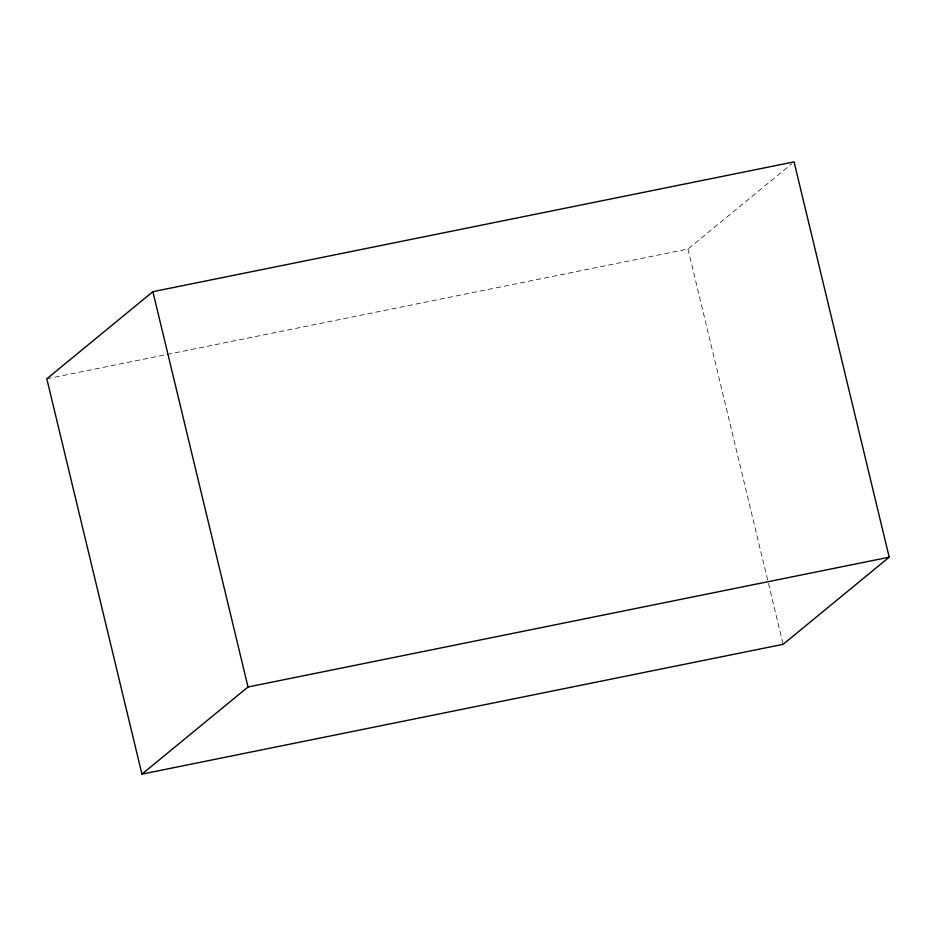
<?xml version="1.0" encoding="UTF-8"?>
<svg xmlns="http://www.w3.org/2000/svg" width="936" height="936" viewBox="0 0 936 936"><rect width="100%" height="100%" fill="white"/><g stroke="black" fill="none" stroke-linecap="round" stroke-linejoin="round"><path stroke-width="0.7" stroke-dasharray="4.68 3.51" d="M167.017 354.475L687.983 249.011L791.809 163.741M46.8 378.811L165.59 354.767M687.983 249.011L768.117 581.981M768.456 583.397L783.116 644.319"/><path stroke-width="1.4" d="M152.884 291.681L46.8 378.811L141.933 774.119L783.116 644.319L889.2 557.189L794.067 161.881L152.884 291.681L248.017 686.989L141.933 774.119M248.017 686.989L889.2 557.189"/></g></svg>
